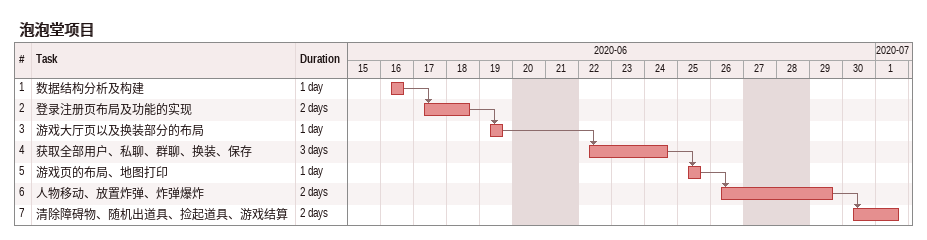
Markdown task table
泡泡堂项目

| ID | Task | Duration | Start | Finish | Predecessors |
|---|---|---|---|---|---|
| 1 | 数据结构分析及构建 | 1d | 2020-06-16 | 2020-06-16 |  |
| 2 | 登录注册页布局及功能的实现 | 2d | 2020-06-17 | 2020-06-18 | 1 |
| 3 | 游戏大厅页以及换装部分的布局 | 1d | 2020-06-19 | 2020-06-19 | 2 |
| 4 | 获取全部用户、私聊、群聊、换装、保存 | 3d | 2020-06-22 | 2020-06-24 | 3 |
| 5 | 游戏页的布局、地图打印 | 1d | 2020-06-25 | 2020-06-25 | 4 |
| 6 | 人物移动、放置炸弹、炸弹爆炸 | 2d | 2020-06-26 | 2020-06-29 | 5 |
| 7 | 清除障碍物、随机出道具、捡起道具、游戏结算 | 2d | 2020-06-30 | 2020-07-01 | 6 |
